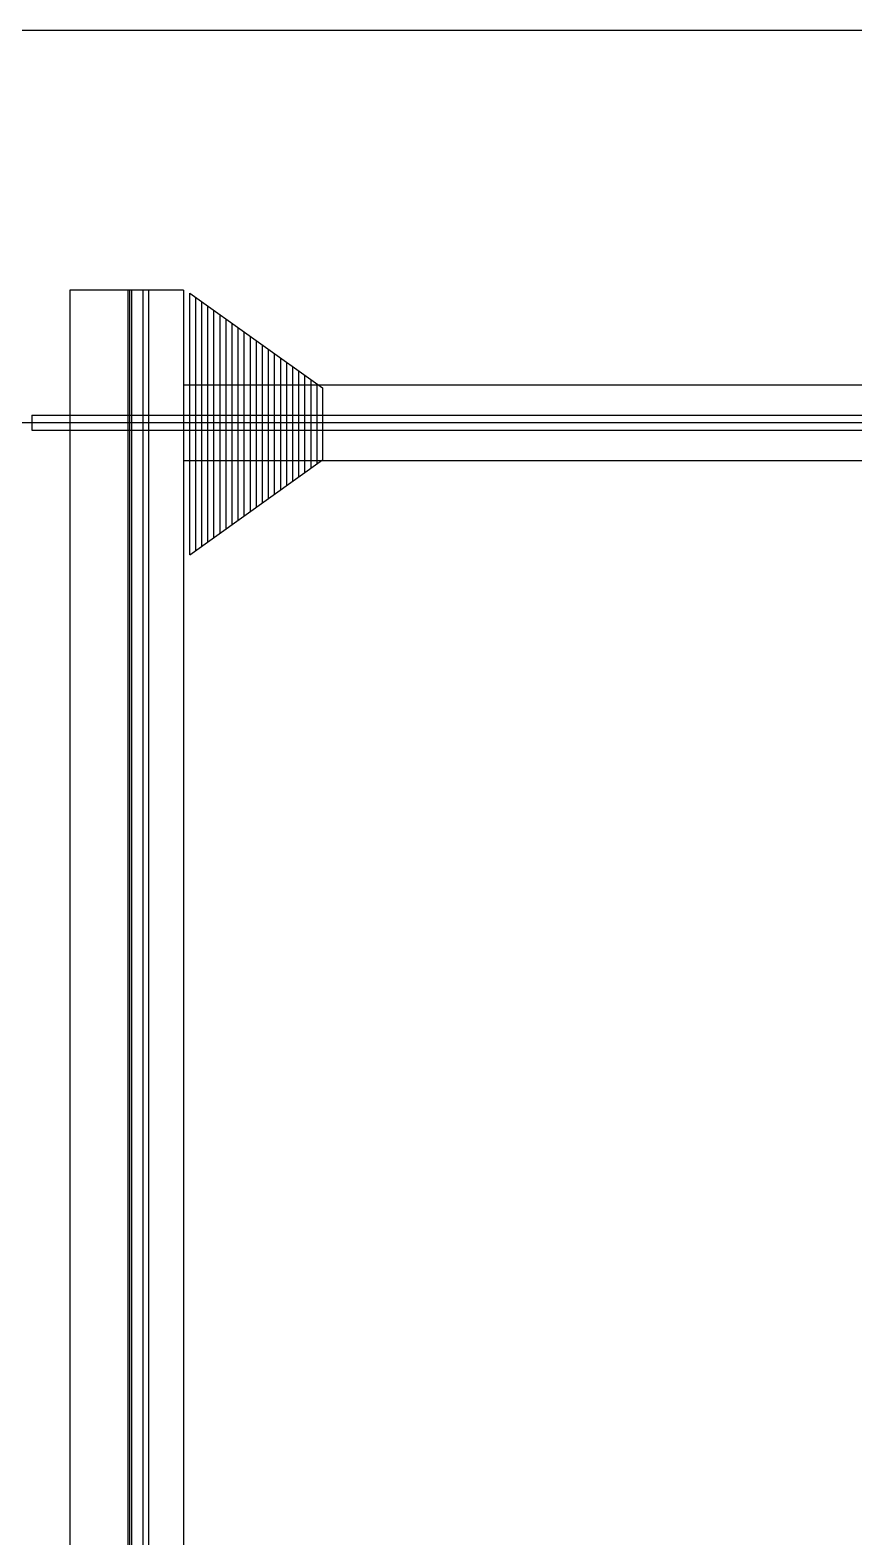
# Model space of a CAD drawing. Header units: millimetres. Extents: x 0 to 190005487, y 0 to 455456909.
# Drawn here: x 98182 to 98725, y 20782 to 21775 of the extents above; entities that cross this region are included whole.
import ezdxf

# ---------------------------------------------------------------- set-up
doc = ezdxf.new("R2010")
doc.units = ezdxf.units.MM
doc.header["$LTSCALE"] = 400
doc.header["$MEASUREMENT"] = 0
doc.linetypes.add('ACAD_ISO04W100', pattern=[30, 24, -3, 0, -3])
doc.linetypes.add('CEN', pattern=[35, 30, -2, 1, -2])
doc.layers.get('0').update_dxf_attribs({"linetype": 'CONTINUOUS'})
for name, color, linetype in [('A-ANNO-GRA1', 7, 'CONTINUOUS'), ('cen', 1, 'ACAD_ISO04W100'), ('도면층2', 3, 'CONTINUOUS')]:
    doc.layers.add(name, color=color, linetype=linetype)

# ---------------------------------------------------------------- blocks, each defined once
blk = doc.blocks.new('A$C640965EA')
at = {"color": 3}
for p, q in [((1245.65, 4542.88, 0), (1245.65, 467.78, 0)), ((1320.65, 4542.88, 379.35), (1245.65, 4542.88, 379.35)), ((1320.65, 4542.88, 0), (1320.65, 2737.67, 0)), ((1320.65, 4480.55, 379.35), (4794.16, 4480.55, 379.35)), ((1220.65, 4460.55, 379.35), (1244.79, 4460.55, 379.35)), ((1220.65, 4460.55, 379.35), (1220.65, 4450.55, 379.35)), ((1244.79, 4460.55, 379.35), (4836.51, 4460.55, 379.35)), ((1220.65, 4450.55, 379.35), (1244.79, 4450.55, 379.35)), ((1244.79, 4450.55, 379.35), (4836.51, 4450.55, 379.35)), ((1320.65, 4430.55, 379.35), (4794.16, 4430.55, 379.35))]:
    blk.add_line(p, q, dxfattribs=at)
at = {"color": 4}
for p, q in [((1283.91, 4542.88, 0), (1283.91, 467.78, 0)), ((1297.05, 4542.88, 379.35), (1283.91, 4542.88, 379.35)), ((1284.92, 4542.88, 0), (1284.92, 467.78, 0)), ((1286.33, 4542.88, 0), (1286.33, 467.78, 0)), ((1293.68, 4542.88, 0), (1293.68, 467.78, 0)), ((1297.55, 4542.88, 0), (1297.55, 467.78, 0))]:
    blk.add_line(p, q, dxfattribs=at)
at = {"layer": 'cen', "linetype": 'CEN'}
blk.add_line((1205.65, 4455.55, 379.35), (4794.16, 4455.55, 379.35), dxfattribs=at)
at = {"layer": '도면층2'}
for p, q in [((1324.65, 4368.45, 379.35), (1324.65, 4540.95, 379.35)), ((1324.65, 4540.95, 379.35), (1412.15, 4478.45, 379.35)), ((1328.65, 4371.31, 379.35), (1328.65, 4538.1, 379.35)), ((1332.65, 4374.17, 379.35), (1332.65, 4535.24, 379.35)), ((1336.65, 4377.03, 379.35), (1336.65, 4532.38, 379.35)), ((1340.65, 4379.88, 379.35), (1340.65, 4529.53, 379.35)), ((1340.65, 4379.88, 379.35), (1340.65, 4529.53, 379.35)), ((1344.65, 4382.74, 379.35), (1344.65, 4526.67, 379.35)), ((1348.65, 4385.6, 379.35), (1348.65, 4523.81, 379.35)), ((1352.65, 4388.45, 379.35), (1352.65, 4520.95, 379.35)), ((1356.65, 4391.31, 379.35), (1356.65, 4518.1, 379.35)), ((1360.65, 4394.17, 379.35), (1360.65, 4515.24, 379.35)), ((1364.65, 4397.03, 379.35), (1364.65, 4512.38, 379.35)), ((1368.65, 4399.88, 379.35), (1368.65, 4509.53, 379.35)), ((1372.65, 4402.74, 379.35), (1372.65, 4506.67, 379.35)), ((1376.65, 4405.6, 379.35), (1376.65, 4503.81, 379.35)), ((1380.65, 4408.45, 379.35), (1380.65, 4500.95, 379.35)), ((1384.65, 4411.31, 379.35), (1384.65, 4498.1, 379.35)), ((1388.65, 4414.17, 379.35), (1388.65, 4495.24, 379.35)), ((1392.65, 4417.03, 379.35), (1392.65, 4492.38, 379.35)), ((1396.65, 4419.88, 379.35), (1396.65, 4489.53, 379.35)), ((1400.65, 4422.74, 379.35), (1400.65, 4486.67, 379.35)), ((1404.65, 4425.6, 379.35), (1404.65, 4483.81, 379.35)), ((1408.65, 4428.45, 379.35), (1408.65, 4480.95, 379.35)), ((1412.15, 4478.45, 379.35), (1412.15, 4430.95, 379.35)), ((1324.65, 4368.45, 379.35), (1412.15, 4430.95, 379.35))]:
    blk.add_line(p, q, dxfattribs=at)

msp = doc.modelspace()

# ---------------------------------------------------------------- linework, layer by layer
at = {"layer": 'A-ANNO-GRA1', "color": 2}
msp.add_line((85000, 21775), (120500, 21775), dxfattribs=at)

# ---------------------------------------------------------------- block references
msp.add_blockref('A$C640965EA', (96962.95, 17060.68))

doc.saveas('drawing.dxf')
